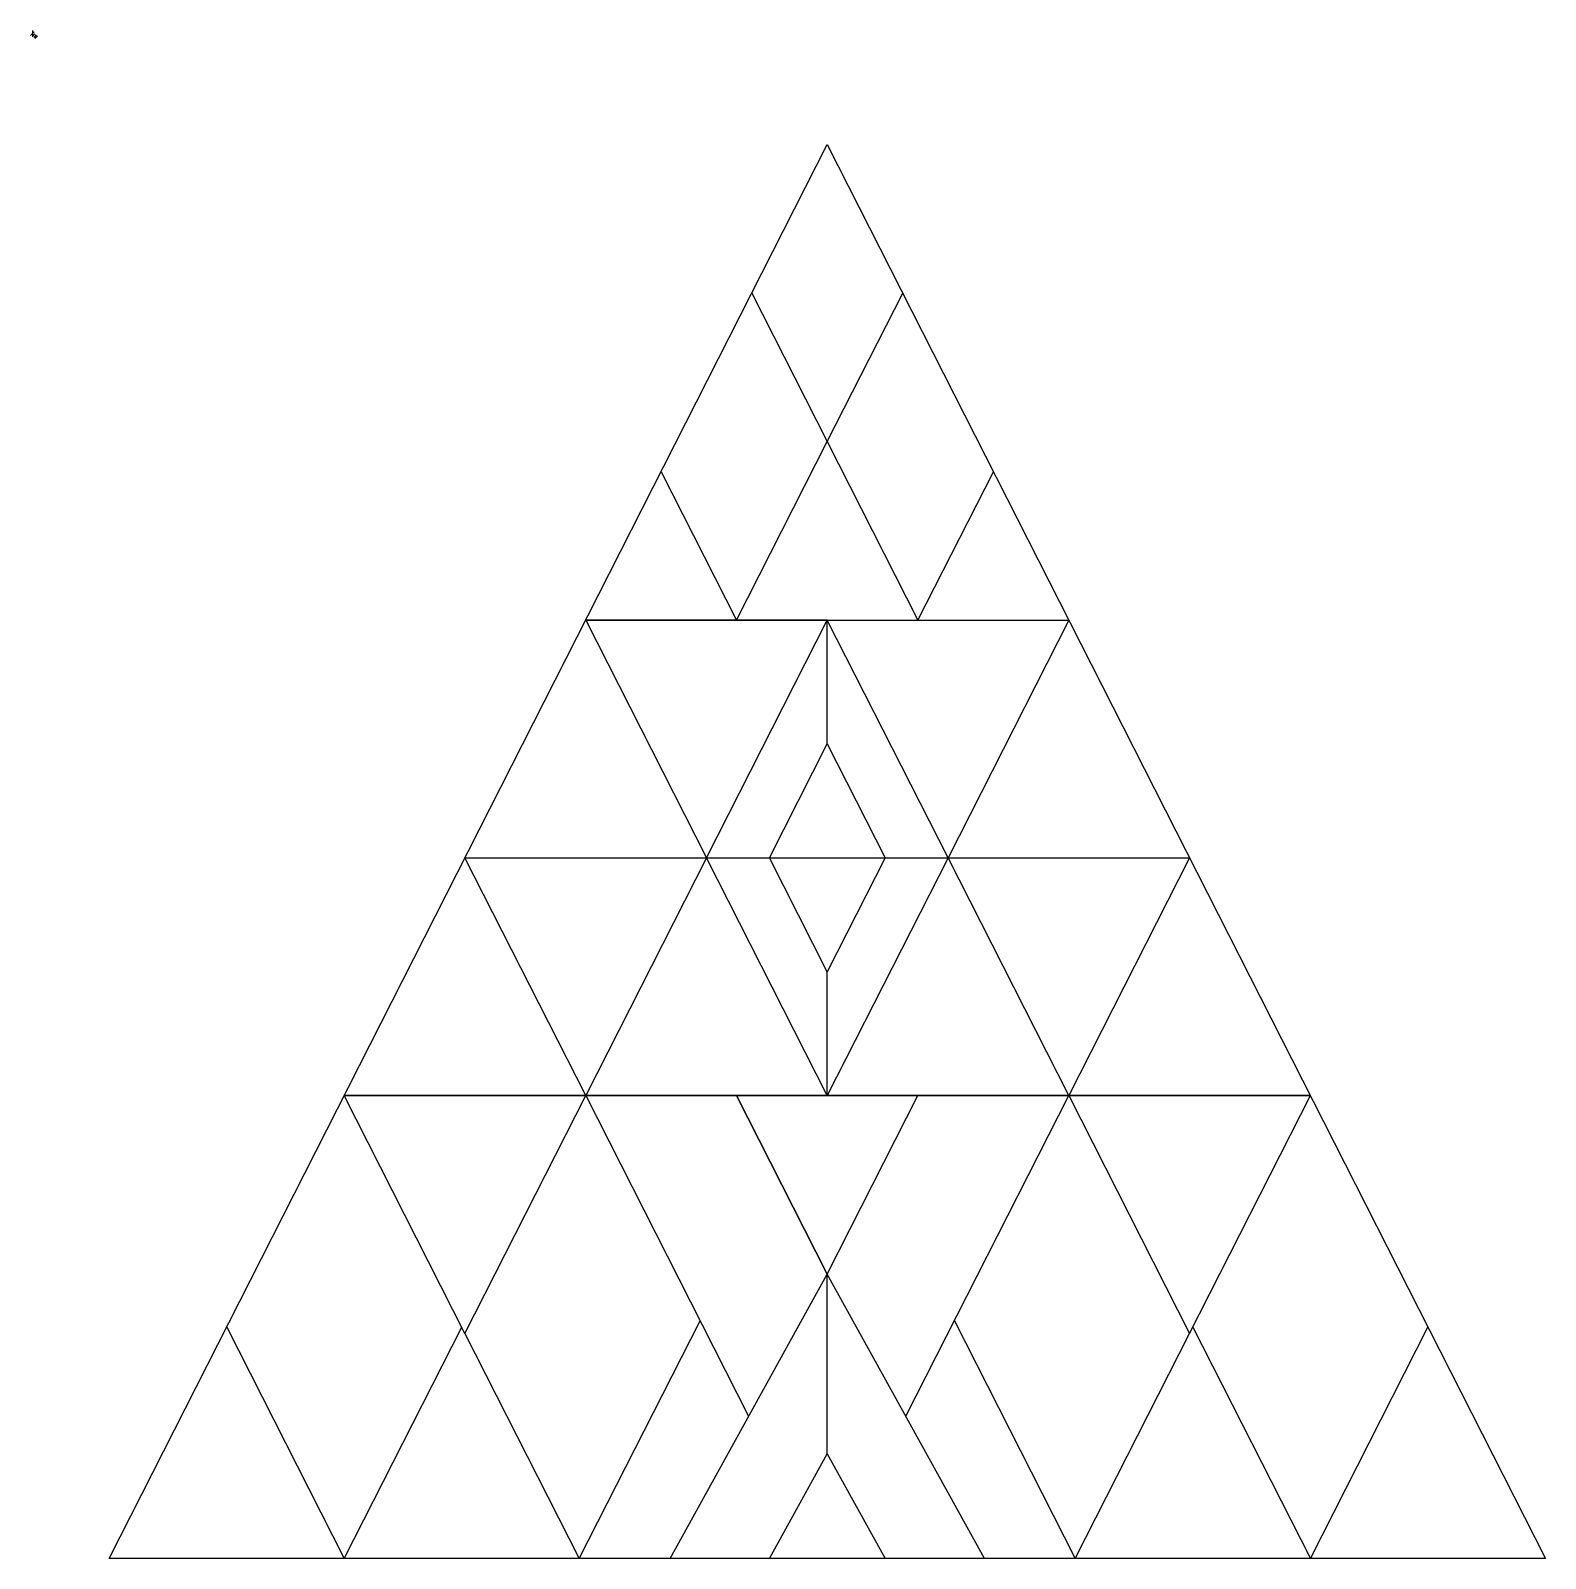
# Model space of a CAD drawing. Extents: x -1 to 642, y 13 to 662.
import ezdxf

# ---------------------------------------------------------------- set-up
doc = ezdxf.new("R2010")
doc.units = 0

msp = doc.modelspace()

# ---------------------------------------------------------------- linework, layer by layer
at = {"layer": 'Layer 1'}
for p, q in [((0, 661.722915), (0, 659.077085)), ((0.793749, 661.193749), (-0.793749, 659.606251)), ((1.058332, 660.4), (0, 659.341668)), ((1.587498, 659.870834), (0.529166, 658.812502)), ((2.116664, 659.341668), (1.058332, 658.283336))]:
    msp.add_line(p, q, dxfattribs=at)
at = {"layer": 'MODELSKETCH_VISIBLE'}
for p, q in [((32.554467, 13.159762), (337.354094, 613.292206)), ((337.354094, 613.292206), (642.15371, 13.159762)), ((305.346694, 550.271181), (337.354094, 487.250156)), ((337.354094, 487.250156), (369.361493, 550.271181)), ((298.856473, 411.449773), (337.354094, 487.250156)), ((337.354094, 487.250156), (375.851714, 411.449773)), ((266.848809, 474.470798), (298.856473, 411.449773)), ((375.851714, 411.449773), (407.859378, 474.470798)), ((234.8414, 411.449773), (286.097752, 310.529887)), ((337.354094, 411.449773), (234.8414, 411.449773)), ((234.8414, 411.449773), (439.866777, 411.449773)), ((286.097752, 310.529887), (337.354094, 411.449773)), ((337.354094, 358.953868), (337.354094, 411.449773)), ((388.610435, 310.529887), (337.354094, 411.449773)), ((439.866777, 411.449773), (388.610435, 310.529887)), ((312.76068, 310.529887), (337.354094, 358.953868)), ((337.354094, 358.953868), (361.947507, 310.529887)), ((234.8414, 209.609993), (183.585058, 310.529887)), ((183.585058, 310.529887), (491.123119, 310.529887)), ((286.097752, 310.529887), (234.8414, 209.609993)), ((337.354094, 209.609993), (286.097752, 310.529887)), ((337.354094, 262.105906), (312.76068, 310.529887)), ((361.947507, 310.529887), (337.354094, 262.105906)), ((388.610435, 310.529887), (337.354094, 209.609993)), ((439.866777, 209.609993), (388.610435, 310.529887)), ((491.123119, 310.529887), (439.866777, 209.609993)), ((337.354094, 209.609993), (337.354094, 262.105906)), ((132.328716, 209.609993), (337.354094, 209.609993)), ((183.585058, 108.687454), (132.328716, 209.609993)), ((337.354094, 209.609993), (132.328716, 209.609993)), ((183.585058, 108.687454), (234.8414, 209.609993)), ((234.8414, 209.609993), (303.977213, 73.484686)), ((337.354094, 133.80961), (298.856473, 209.609993)), ((298.856473, 209.609993), (337.354094, 133.80961)), ((542.37946, 209.609993), (337.354094, 209.609993)), ((337.354094, 133.80961), (375.851714, 209.609993)), ((337.354094, 209.609993), (542.37946, 209.609993)), ((370.730974, 73.484686), (439.866777, 209.609993)), ((439.866777, 209.609993), (491.123119, 108.687454)), ((491.123119, 108.687454), (542.37946, 209.609993)), ((270.600596, 13.159762), (337.354094, 133.80961)), ((337.354094, 57.609706), (337.354094, 133.80961)), ((404.107591, 13.159762), (337.354094, 133.80961)), ((82.441592, 111.383555), (132.328716, 13.159762)), ((132.328716, 13.159762), (182.215841, 111.383555)), ((232.102701, 13.159762), (283.359318, 114.079655)), ((391.348869, 114.079655), (442.605476, 13.159762)), ((492.492336, 111.383555), (542.37946, 13.159762)), ((542.37946, 13.159762), (592.266585, 111.383555)), ((183.585058, 108.687454), (232.102701, 13.159762)), ((442.605476, 13.159762), (491.123119, 108.687454)), ((312.76068, 13.159762), (337.354094, 57.609706)), ((337.354094, 57.609706), (361.947507, 13.159762)), ((642.15371, 13.159762), (32.554467, 13.159762))]:
    msp.add_line(p, q, dxfattribs=at)

doc.saveas('drawing.dxf')
